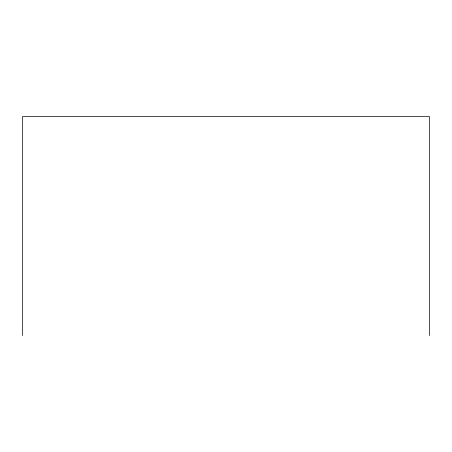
<?xml version="1.0" encoding="UTF-8"?>
<svg xmlns="http://www.w3.org/2000/svg" width="452" height="452" viewBox="0 0 452 452"><rect width="100%" height="100%" fill="white"/><g stroke="black" fill="none" stroke-linecap="round" stroke-linejoin="round"><path stroke-width="0.68" d="M429.4 335.537L429.4 116.463L22.6 116.463L22.6 335.537"/></g></svg>
